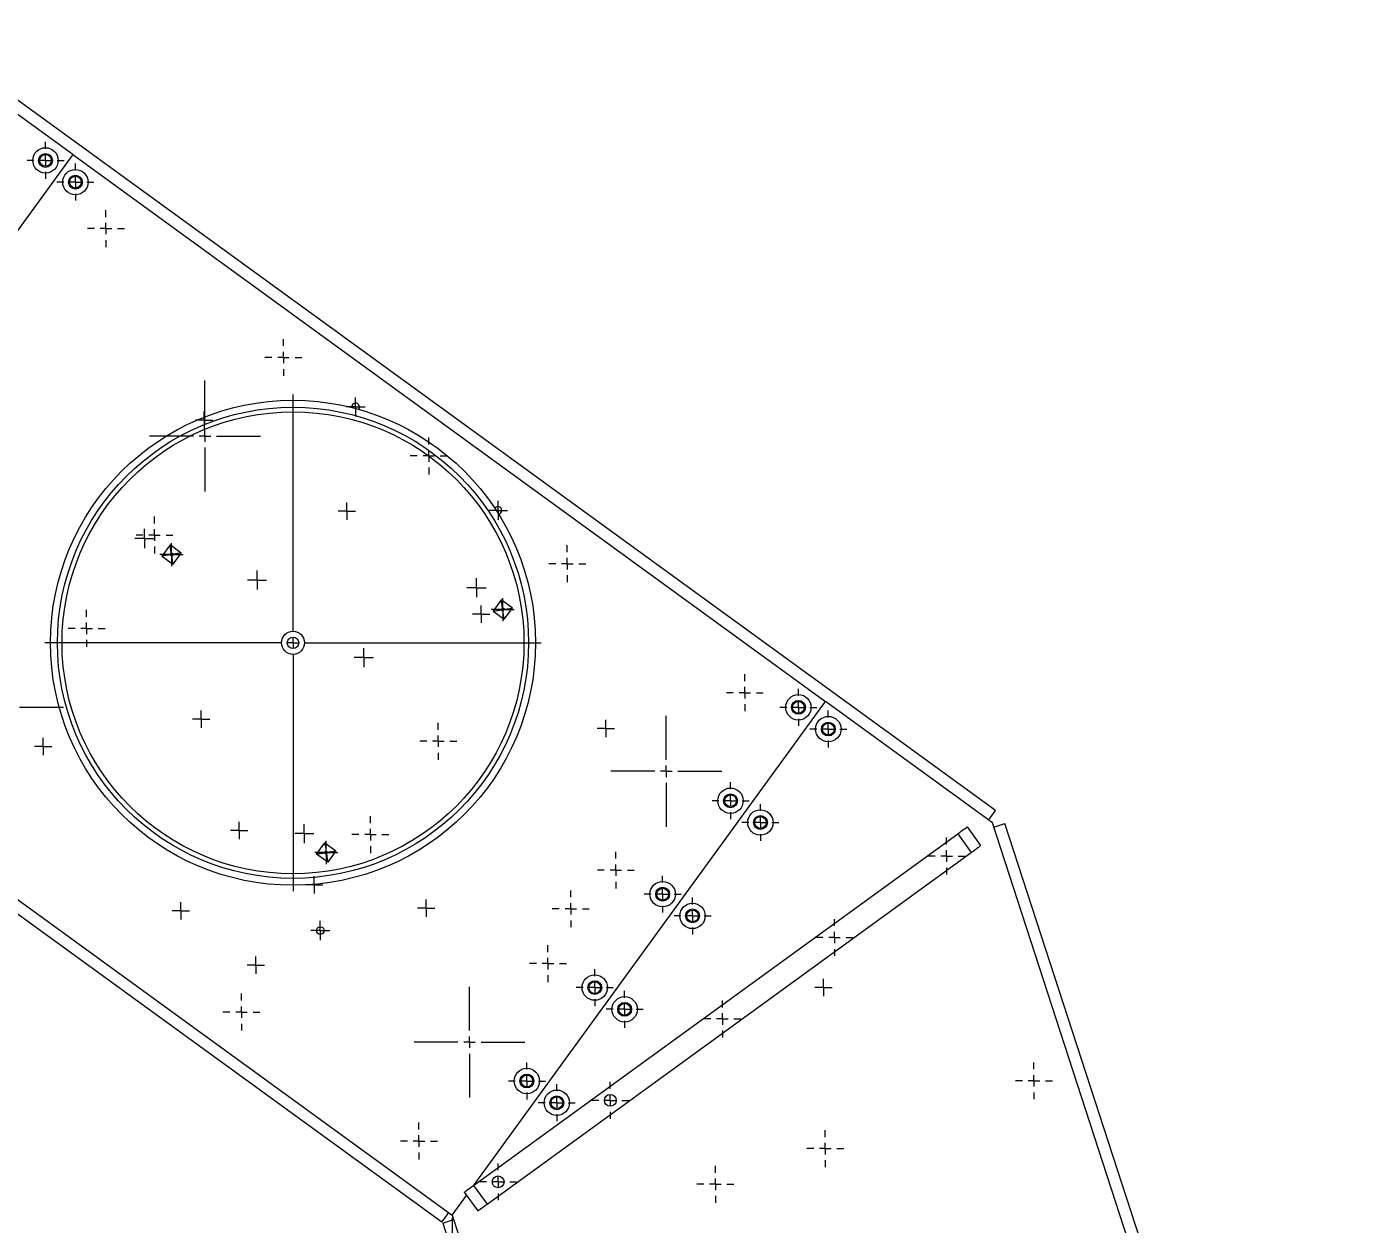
# Model space of a CAD drawing. Header units: millimetres. Extents: x 1529 to 6255, y 1713 to 5797.
# Drawn here: x 3121 to 3696, y 4880 to 5399 of the extents above; entities that cross this region are included whole.
import ezdxf

# ---------------------------------------------------------------- set-up
doc = ezdxf.new("R2010")
doc.units = ezdxf.units.MM
doc.styles.add('SLDTEXTSTYLE0', font='TXT', dxfattribs={"width": 0.75})
doc.dimstyles.new('SLDDIMSTYLE0', dxfattribs={"dimtxt": 50, "dimasz": 3.302, "dimexe": 0, "dimexo": 0.0625, "dimgap": 12.5, "dimtad": 1, "dimrnd": 1e-09, "dimzin": 12, "dimdsep": 46, "dimtxsty": 'SLDTEXTSTYLE0', "dimsah": 1, "dimcen": 0.09, "dimadec": 0, "dimazin": 3, "dimtfac": 1, "dimtofl": 0, "dimtmove": 0, "dimatfit": 3, "dimfxl": 0, "dimfrac": 2, "dimtolj": 1, "dimtzin": 12, "dimarcsym": 0})

# ---------------------------------------------------------------- blocks, each defined once
blk = doc.blocks.new('_D_7')
at = {"color": 7, "linetype": 'Continuous', "lineweight": 0}
for p, q in [((2250.7, 4883.06), (2250.7, 4449.88)), ((3305.51, 4883.06), (3305.51, 4449.88)), ((2250.7, 4450.88), (3305.51, 4450.88))]:
    blk.add_line(p, q, dxfattribs=at)
for points in [[(2250.7, 4450.88), (2254.01, 4450.38), (2254.01, 4451.39)], [(3305.51, 4450.88), (3302.21, 4451.39), (3302.21, 4450.38)]]:
    blk.add_solid(points, dxfattribs=at)
at = {"color": 7, "linetype": 'Continuous', "lineweight": 0, "insert": (2656.3, 4515.34), "char_height": 50, "attachment_point": 1, "style": 'SLDTEXTSTYLE0'}
blk.add_mtext('1054.81', dxfattribs=at)
blk = doc.blocks.new('SW_CENTERMARKSYMBOL_13')
at = {"color": 0, "linetype": 'Continuous', "lineweight": 0}
for p, q in [((0, 5), (0, 8)), ((-5, 0), (-8, 0)), ((0, 0), (-2.5, 0)), ((0, 0), (0, 2.5)), ((0, 0), (0, -2.5)), ((0, 0), (2.5, 0)), ((5, 0), (8, 0)), ((0, -5), (0, -8))]:
    blk.add_line(p, q, dxfattribs=at)
blk = doc.blocks.new('SW_CENTERMARKSYMBOL_14')
at = {"color": 0, "linetype": 'Continuous', "lineweight": 0}
for p, q in [((0, 5), (0, 8)), ((-5, 0), (-8, 0)), ((0, 0), (-2.5, 0)), ((0, 0), (0, 2.5)), ((0, 0), (0, -2.5)), ((0, 0), (2.5, 0)), ((5, 0), (8, 0)), ((0, -5), (0, -8))]:
    blk.add_line(p, q, dxfattribs=at)
blk = doc.blocks.new('SW_CENTERMARKSYMBOL_15')
at = {"color": 0, "linetype": 'Continuous', "lineweight": 0}
for p, q in [((0, 5), (0, 8)), ((-5, 0), (-8, 0)), ((0, 0), (-2.5, 0)), ((0, 0), (0, 2.5)), ((0, 0), (0, -2.5)), ((0, 0), (2.5, 0)), ((5, 0), (8, 0)), ((0, -5), (0, -8))]:
    blk.add_line(p, q, dxfattribs=at)
blk = doc.blocks.new('SW_CENTERMARKSYMBOL_16')
at = {"color": 0, "linetype": 'Continuous', "lineweight": 0}
for p, q in [((0, 5), (0, 8)), ((-5, 0), (-8, 0)), ((0, 0), (-2.5, 0)), ((0, 0), (0, 2.5)), ((0, 0), (0, -2.5)), ((0, 0), (2.5, 0)), ((5, 0), (8, 0)), ((0, -5), (0, -8))]:
    blk.add_line(p, q, dxfattribs=at)
blk = doc.blocks.new('SW_CENTERMARKSYMBOL_17')
at = {"color": 0, "linetype": 'Continuous', "lineweight": 0}
for p, q in [((0, 5), (0, 8)), ((-5, 0), (-8, 0)), ((0, 0), (-2.5, 0)), ((0, 0), (0, 2.5)), ((0, 0), (0, -2.5)), ((0, 0), (2.5, 0)), ((5, 0), (8, 0)), ((0, -5), (0, -8))]:
    blk.add_line(p, q, dxfattribs=at)
blk = doc.blocks.new('SW_CENTERMARKSYMBOL_18')
at = {"color": 0, "linetype": 'Continuous', "lineweight": 0}
for p, q in [((0, 5), (0, 8)), ((-5, 0), (-8, 0)), ((0, 0), (-2.5, 0)), ((0, 0), (0, 2.5)), ((0, 0), (0, -2.5)), ((0, 0), (2.5, 0)), ((5, 0), (8, 0)), ((0, -5), (0, -8))]:
    blk.add_line(p, q, dxfattribs=at)
blk = doc.blocks.new('SW_CENTERMARKSYMBOL_22')
at = {"color": 0, "linetype": 'Continuous', "lineweight": 0}
for p, q in [((-2.5, 0), (-4.15, 0)), ((0, 0), (-2.5, 0)), ((0, 2.5), (0, 4.15)), ((0, 0), (0, 2.5)), ((0, 0), (0, -2.5)), ((0, 0), (2.5, 0)), ((2.5, 0), (4.15, 0)), ((0, -2.5), (0, -4.15))]:
    blk.add_line(p, q, dxfattribs=at)
blk = doc.blocks.new('SW_CENTERMARKSYMBOL_23')
at = {"color": 0, "linetype": 'Continuous', "lineweight": 0}
for p, q in [((-2.5, 0), (-4.15, 0)), ((0, 0), (-2.5, 0)), ((0, 2.5), (0, 4.15)), ((0, 0), (0, 2.5)), ((0, 0), (0, -2.5)), ((0, 0), (2.5, 0)), ((2.5, 0), (4.15, 0)), ((0, -2.5), (0, -4.15))]:
    blk.add_line(p, q, dxfattribs=at)
blk = doc.blocks.new('SW_CENTERMARKSYMBOL_24')
at = {"color": 0, "linetype": 'Continuous', "lineweight": 0}
for p, q in [((-2.5, 0), (-4.15, 0)), ((0, 0), (-2.5, 0)), ((0, 2.5), (0, 4.15)), ((0, 0), (0, 2.5)), ((0, 0), (0, -2.5)), ((0, 0), (2.5, 0)), ((2.5, 0), (4.15, 0)), ((0, -2.5), (0, -4.15))]:
    blk.add_line(p, q, dxfattribs=at)
blk = doc.blocks.new('SW_CENTERMARKSYMBOL_25')
at = {"color": 0, "linetype": 'Continuous', "lineweight": 0}
for p, q in [((-2.5, 0), (-4.15, 0)), ((0, 0), (-2.5, 0)), ((0, 2.5), (0, 4.15)), ((0, 0), (0, 2.5)), ((0, 0), (0, -2.5)), ((0, 0), (2.5, 0)), ((2.5, 0), (4.15, 0)), ((0, -2.5), (0, -4.15))]:
    blk.add_line(p, q, dxfattribs=at)
blk = doc.blocks.new('SW_CENTERMARKSYMBOL_26')
at = {"color": 0, "linetype": 'Continuous', "lineweight": 0}
for p, q in [((-2.5, 0), (-4.15, 0)), ((0, 0), (-2.5, 0)), ((0, 2.5), (0, 4.15)), ((0, 0), (0, 2.5)), ((0, 0), (0, -2.5)), ((0, 0), (2.5, 0)), ((2.5, 0), (4.15, 0)), ((0, -2.5), (0, -4.15))]:
    blk.add_line(p, q, dxfattribs=at)
blk = doc.blocks.new('SW_CENTERMARKSYMBOL_27')
at = {"color": 0, "linetype": 'Continuous', "lineweight": 0}
for p, q in [((-2.5, 0), (-3.75, 0)), ((0, 0), (-2.5, 0)), ((0, 2.5), (0, 3.75)), ((0, 0), (0, 2.5)), ((0, 0), (0, -2.5)), ((0, 0), (2.5, 0)), ((2.5, 0), (3.75, 0)), ((0, -2.5), (0, -3.75))]:
    blk.add_line(p, q, dxfattribs=at)
blk = doc.blocks.new('SW_CENTERMARKSYMBOL_28')
at = {"color": 0, "linetype": 'Continuous', "lineweight": 0}
for p, q in [((-2.5, 0), (-3.75, 0)), ((0, 0), (-2.5, 0)), ((0, 2.5), (0, 3.75)), ((0, 0), (0, 2.5)), ((0, 0), (0, -2.5)), ((0, 0), (2.5, 0)), ((2.5, 0), (3.75, 0)), ((0, -2.5), (0, -3.75))]:
    blk.add_line(p, q, dxfattribs=at)
blk = doc.blocks.new('SW_CENTERMARKSYMBOL_29')
at = {"color": 0, "linetype": 'Continuous', "lineweight": 0}
for p, q in [((-2.5, 0), (-3.75, 0)), ((0, 0), (-2.5, 0)), ((0, 2.5), (0, 3.75)), ((0, 0), (0, 2.5)), ((0, 0), (0, -2.5)), ((0, 0), (2.5, 0)), ((2.5, 0), (3.75, 0)), ((0, -2.5), (0, -3.75))]:
    blk.add_line(p, q, dxfattribs=at)
blk = doc.blocks.new('SW_CENTERMARKSYMBOL_31')
at = {"color": 0, "linetype": 'Continuous', "lineweight": 0}
for p, q in [((-2.5, 0), (-3.75, 0)), ((0, 0), (-2.5, 0)), ((0, 2.5), (0, 3.75)), ((0, 0), (0, 2.5)), ((0, 0), (0, -2.5)), ((0, 0), (2.5, 0)), ((2.5, 0), (3.75, 0)), ((0, -2.5), (0, -3.75))]:
    blk.add_line(p, q, dxfattribs=at)
blk = doc.blocks.new('SW_CENTERMARKSYMBOL_32')
at = {"color": 0, "linetype": 'Continuous', "lineweight": 0}
for p, q in [((-2.5, 0), (-3.75, 0)), ((0, 0), (-2.5, 0)), ((0, 2.5), (0, 3.75)), ((0, 0), (0, 2.5)), ((0, 0), (0, -2.5)), ((0, 0), (2.5, 0)), ((2.5, 0), (3.75, 0)), ((0, -2.5), (0, -3.75))]:
    blk.add_line(p, q, dxfattribs=at)
blk = doc.blocks.new('SW_CENTERMARKSYMBOL_33')
at = {"color": 0, "linetype": 'Continuous', "lineweight": 0}
for p, q in [((-2.5, 0), (-3.75, 0)), ((0, 0), (-2.5, 0)), ((0, 2.5), (0, 3.75)), ((0, 0), (0, 2.5)), ((0, 0), (0, -2.5)), ((0, 0), (2.5, 0)), ((2.5, 0), (3.75, 0)), ((0, -2.5), (0, -3.75))]:
    blk.add_line(p, q, dxfattribs=at)
blk = doc.blocks.new('SW_CENTERMARKSYMBOL_42')
at = {"color": 0, "linetype": 'Continuous', "lineweight": 0}
for p, q in [((0, 5), (0, 8)), ((-5, 0), (-8, 0)), ((0, 0), (-2.5, 0)), ((0, 0), (0, 2.5)), ((0, 0), (0, -2.5)), ((0, 0), (2.5, 0)), ((5, 0), (8, 0)), ((0, -5), (0, -8))]:
    blk.add_line(p, q, dxfattribs=at)
blk = doc.blocks.new('SW_CENTERMARKSYMBOL_70')
at = {"color": 0, "linetype": 'Continuous', "lineweight": 0}
for p, q in [((0, 5), (0, 24)), ((-5, 0), (-24, 0)), ((0, 0), (-2.5, 0)), ((0, 0), (0, 2.5)), ((0, 0), (0, -2.5)), ((0, 0), (2.5, 0)), ((5, 0), (24, 0)), ((0, -5), (0, -24))]:
    blk.add_line(p, q, dxfattribs=at)
blk = doc.blocks.new('SW_CENTERMARKSYMBOL_71')
at = {"color": 0, "linetype": 'Continuous', "lineweight": 0}
for p, q in [((0, 5), (0, 8)), ((-5, 0), (-8, 0)), ((0, 0), (-2.5, 0)), ((0, 0), (0, 2.5)), ((0, 0), (0, -2.5)), ((0, 0), (2.5, 0)), ((5, 0), (8, 0)), ((0, -5), (0, -8))]:
    blk.add_line(p, q, dxfattribs=at)
blk = doc.blocks.new('SW_CENTERMARKSYMBOL_72')
at = {"color": 0, "linetype": 'Continuous', "lineweight": 0}
for p, q in [((0, 5), (0, 8)), ((-5, 0), (-8, 0)), ((0, 0), (-2.5, 0)), ((0, 0), (0, 2.5)), ((0, 0), (0, -2.5)), ((0, 0), (2.5, 0)), ((5, 0), (8, 0)), ((0, -5), (0, -8))]:
    blk.add_line(p, q, dxfattribs=at)
blk = doc.blocks.new('SW_CENTERMARKSYMBOL_73')
at = {"color": 0, "linetype": 'Continuous', "lineweight": 0}
for p, q in [((0, 5), (0, 8)), ((-5, 0), (-8, 0)), ((0, 0), (-2.5, 0)), ((0, 0), (0, 2.5)), ((0, 0), (0, -2.5)), ((0, 0), (2.5, 0)), ((5, 0), (8, 0)), ((0, -5), (0, -8))]:
    blk.add_line(p, q, dxfattribs=at)
blk = doc.blocks.new('SW_CENTERMARKSYMBOL_74')
at = {"color": 0, "linetype": 'Continuous', "lineweight": 0}
for p, q in [((0, 5), (0, 8)), ((-5, 0), (-8, 0)), ((0, 0), (-2.5, 0)), ((0, 0), (0, 2.5)), ((0, 0), (0, -2.5)), ((0, 0), (2.5, 0)), ((5, 0), (8, 0)), ((0, -5), (0, -8))]:
    blk.add_line(p, q, dxfattribs=at)
blk = doc.blocks.new('SW_CENTERMARKSYMBOL_75')
at = {"color": 0, "linetype": 'Continuous', "lineweight": 0}
for p, q in [((0, 5), (0, 24)), ((-5, 0), (-24, 0)), ((0, 0), (-2.5, 0)), ((0, 0), (0, 2.5)), ((0, 0), (0, -2.5)), ((0, 0), (2.5, 0)), ((5, 0), (24, 0)), ((0, -5), (0, -24))]:
    blk.add_line(p, q, dxfattribs=at)
blk = doc.blocks.new('SW_CENTERMARKSYMBOL_76')
at = {"color": 0, "linetype": 'Continuous', "lineweight": 0}
for p, q in [((0, 5), (0, 8)), ((-5, 0), (-8, 0)), ((0, 0), (-2.5, 0)), ((0, 0), (0, 2.5)), ((0, 0), (0, -2.5)), ((0, 0), (2.5, 0)), ((5, 0), (8, 0)), ((0, -5), (0, -8))]:
    blk.add_line(p, q, dxfattribs=at)
blk = doc.blocks.new('SW_CENTERMARKSYMBOL_77')
at = {"color": 0, "linetype": 'Continuous', "lineweight": 0}
for p, q in [((0, 5), (0, 8)), ((-5, 0), (-8, 0)), ((0, 0), (-2.5, 0)), ((0, 0), (0, 2.5)), ((0, 0), (0, -2.5)), ((0, 0), (2.5, 0)), ((5, 0), (8, 0)), ((0, -5), (0, -8))]:
    blk.add_line(p, q, dxfattribs=at)
blk = doc.blocks.new('SW_CENTERMARKSYMBOL_79')
at = {"color": 0, "linetype": 'Continuous', "lineweight": 0}
for p, q in [((0, 5), (0, 8)), ((-5, 0), (-8, 0)), ((0, 0), (-2.5, 0)), ((0, 0), (0, 2.5)), ((0, 0), (0, -2.5)), ((0, 0), (2.5, 0)), ((5, 0), (8, 0)), ((0, -5), (0, -8))]:
    blk.add_line(p, q, dxfattribs=at)
blk = doc.blocks.new('SW_CENTERMARKSYMBOL_111')
at = {"color": 0, "linetype": 'Continuous', "lineweight": 0}
for p, q in [((0, 5), (0, 24)), ((-5, 0), (-24, 0)), ((0, 0), (-2.5, 0)), ((0, 0), (0, 2.5)), ((0, 0), (0, -2.5)), ((0, 0), (2.5, 0)), ((5, 0), (24, 0)), ((0, -5), (0, -24))]:
    blk.add_line(p, q, dxfattribs=at)
blk = doc.blocks.new('SW_CENTERMARKSYMBOL_113')
at = {"color": 0, "linetype": 'Continuous', "lineweight": 0}
for p, q in [((0, 5), (0, 8)), ((-5, 0), (-8, 0)), ((0, 0), (-2.5, 0)), ((0, 0), (0, 2.5)), ((0, 0), (0, -2.5)), ((0, 0), (2.5, 0)), ((5, 0), (8, 0)), ((0, -5), (0, -8))]:
    blk.add_line(p, q, dxfattribs=at)
blk = doc.blocks.new('SW_CENTERMARKSYMBOL_123')
at = {"color": 0, "linetype": 'Continuous', "lineweight": 0}
for p, q in [((0, 5), (0, 8)), ((-5, 0), (-8, 0)), ((0, 0), (-2.5, 0)), ((0, 0), (0, 2.5)), ((0, 0), (0, -2.5)), ((0, 0), (2.5, 0)), ((5, 0), (8, 0)), ((0, -5), (0, -8))]:
    blk.add_line(p, q, dxfattribs=at)
blk = doc.blocks.new('SW_CENTERMARKSYMBOL_124')
at = {"color": 0, "linetype": 'Continuous', "lineweight": 0}
for p, q in [((0, 5), (0, 8)), ((-5, 0), (-8, 0)), ((0, 0), (-2.5, 0)), ((0, 0), (0, 2.5)), ((0, 0), (0, -2.5)), ((0, 0), (2.5, 0)), ((5, 0), (8, 0)), ((0, -5), (0, -8))]:
    blk.add_line(p, q, dxfattribs=at)
blk = doc.blocks.new('SW_CENTERMARKSYMBOL_125')
at = {"color": 0, "linetype": 'Continuous', "lineweight": 0}
for p, q in [((0, 5), (0, 8)), ((-5, 0), (-8, 0)), ((0, 0), (-2.5, 0)), ((0, 0), (0, 2.5)), ((0, 0), (0, -2.5)), ((0, 0), (2.5, 0)), ((5, 0), (8, 0)), ((0, -5), (0, -8))]:
    blk.add_line(p, q, dxfattribs=at)
blk = doc.blocks.new('SW_CENTERMARKSYMBOL_126')
at = {"color": 0, "linetype": 'Continuous', "lineweight": 0}
for p, q in [((0, 5), (0, 8)), ((-5, 0), (-8, 0)), ((0, 0), (-2.5, 0)), ((0, 0), (0, 2.5)), ((0, 0), (0, -2.5)), ((0, 0), (2.5, 0)), ((5, 0), (8, 0)), ((0, -5), (0, -8))]:
    blk.add_line(p, q, dxfattribs=at)
blk = doc.blocks.new('SW_CENTERMARKSYMBOL_127')
at = {"color": 0, "linetype": 'Continuous', "lineweight": 0}
for p, q in [((0, 5), (0, 8)), ((-5, 0), (-8, 0)), ((0, 0), (-2.5, 0)), ((0, 0), (0, 2.5)), ((0, 0), (0, -2.5)), ((0, 0), (2.5, 0)), ((5, 0), (8, 0)), ((0, -5), (0, -8))]:
    blk.add_line(p, q, dxfattribs=at)
blk = doc.blocks.new('SW_CENTERMARKSYMBOL_133')
at = {"color": 0, "linetype": 'Continuous', "lineweight": 0}
for p, q in [((-2.5, 0), (-5, 0)), ((0, 0), (-2.5, 0)), ((0, 2.5), (0, 5)), ((0, 0), (0, 2.5)), ((0, 0), (0, -2.5)), ((0, 0), (2.5, 0)), ((2.5, 0), (5, 0)), ((0, -2.5), (0, -5))]:
    blk.add_line(p, q, dxfattribs=at)
blk = doc.blocks.new('SW_CENTERMARKSYMBOL_157')
at = {"color": 0, "linetype": 'Continuous', "lineweight": 0}
for p, q in [((0, 5), (0, 8)), ((-5, 0), (-8, 0)), ((0, 0), (-2.5, 0)), ((0, 0), (0, 2.5)), ((0, 0), (0, -2.5)), ((0, 0), (2.5, 0)), ((5, 0), (8, 0)), ((0, -5), (0, -8))]:
    blk.add_line(p, q, dxfattribs=at)
blk = doc.blocks.new('SW_CENTERMARKSYMBOL_158')
at = {"color": 0, "linetype": 'Continuous', "lineweight": 0}
for p, q in [((0, 5), (0, 8)), ((-5, 0), (-8, 0)), ((0, 0), (-2.5, 0)), ((0, 0), (0, 2.5)), ((0, 0), (0, -2.5)), ((0, 0), (2.5, 0)), ((5, 0), (8, 0)), ((0, -5), (0, -8))]:
    blk.add_line(p, q, dxfattribs=at)
blk = doc.blocks.new('SW_CENTERMARKSYMBOL_159')
at = {"color": 0, "linetype": 'Continuous', "lineweight": 0}
for p, q in [((0, 5), (0, 8)), ((-5, 0), (-8, 0)), ((0, 0), (-2.5, 0)), ((0, 0), (0, 2.5)), ((0, 0), (0, -2.5)), ((0, 0), (2.5, 0)), ((5, 0), (8, 0)), ((0, -5), (0, -8))]:
    blk.add_line(p, q, dxfattribs=at)
blk = doc.blocks.new('SW_CENTERMARKSYMBOL_160')
at = {"color": 0, "linetype": 'Continuous', "lineweight": 0}
for p, q in [((0, 5), (0, 8)), ((-5, 0), (-8, 0)), ((0, 0), (-2.5, 0)), ((0, 0), (0, 2.5)), ((0, 0), (0, -2.5)), ((0, 0), (2.5, 0)), ((5, 0), (8, 0)), ((0, -5), (0, -8))]:
    blk.add_line(p, q, dxfattribs=at)
blk = doc.blocks.new('SW_CENTERMARKSYMBOL_161')
at = {"color": 0, "linetype": 'Continuous', "lineweight": 0}
for p, q in [((0, 5), (0, 8)), ((-5, 0), (-8, 0)), ((0, 0), (-2.5, 0)), ((0, 0), (0, 2.5)), ((0, 0), (0, -2.5)), ((0, 0), (2.5, 0)), ((5, 0), (8, 0)), ((0, -5), (0, -8))]:
    blk.add_line(p, q, dxfattribs=at)
blk = doc.blocks.new('SW_CENTERMARKSYMBOL_165')
at = {"color": 0, "linetype": 'Continuous', "lineweight": 0}
for p, q in [((0, 5), (0, 8)), ((-5, 0), (-8, 0)), ((0, 0), (-2.5, 0)), ((0, 0), (0, 2.5)), ((0, 0), (0, -2.5)), ((0, 0), (2.5, 0)), ((5, 0), (8, 0)), ((0, -5), (0, -8))]:
    blk.add_line(p, q, dxfattribs=at)
blk = doc.blocks.new('SW_CENTERMARKSYMBOL_167')
at = {"color": 0, "linetype": 'Continuous', "lineweight": 0}
for p, q in [((0, 5), (0, 8)), ((-5, 0), (-8, 0)), ((0, 0), (-2.5, 0)), ((0, 0), (0, 2.5)), ((0, 0), (0, -2.5)), ((0, 0), (2.5, 0)), ((5, 0), (8, 0)), ((0, -5), (0, -8))]:
    blk.add_line(p, q, dxfattribs=at)
blk = doc.blocks.new('SW_CENTERMARKSYMBOL_173')
at = {"color": 0, "linetype": 'Continuous', "lineweight": 0}
for p, q in [((0, 5), (0, 8)), ((-5, 0), (-8, 0)), ((0, 0), (-2.5, 0)), ((0, 0), (0, 2.5)), ((0, 0), (0, -2.5)), ((0, 0), (2.5, 0)), ((5, 0), (8, 0)), ((0, -5), (0, -8))]:
    blk.add_line(p, q, dxfattribs=at)
blk = doc.blocks.new('SW_CENTERMARKSYMBOL_208')
at = {"color": 0, "linetype": 'Continuous', "lineweight": 0}
for p, q in [((-2.5, 0), (-3.75, 0)), ((0, 0), (-2.5, 0)), ((0, 2.5), (0, 3.75)), ((0, 0), (0, 2.5)), ((0, 0), (0, -2.5)), ((0, 0), (2.5, 0)), ((2.5, 0), (3.75, 0)), ((0, -2.5), (0, -3.75))]:
    blk.add_line(p, q, dxfattribs=at)
blk = doc.blocks.new('SW_CENTERMARKSYMBOL_247')
at = {"color": 0, "linetype": 'Continuous', "lineweight": 0}
for p, q in [((-2.5, 0), (-5, 0)), ((0, 0), (-2.5, 0)), ((0, 2.5), (0, 5)), ((0, 0), (0, 2.5)), ((0, 0), (0, -2.5)), ((0, 0), (2.5, 0)), ((2.5, 0), (5, 0)), ((0, -2.5), (0, -5))]:
    blk.add_line(p, q, dxfattribs=at)
blk = doc.blocks.new('SW_CENTERMARKSYMBOL_250')
at = {"color": 0, "linetype": 'Continuous', "lineweight": 0}
for p, q in [((0, 5), (0, 107.5)), ((-5, 0), (-107.5, 0)), ((0, 0), (-2.5, 0)), ((0, 0), (0, 2.5)), ((0, 0), (0, -2.5)), ((0, 0), (2.5, 0)), ((5, 0), (107.5, 0)), ((0, -5), (0, -107.5))]:
    blk.add_line(p, q, dxfattribs=at)
blk = doc.blocks.new('SW_CENTERMARKSYMBOL_263')
at = {"color": 0, "linetype": 'Continuous', "lineweight": 0}
for p, q in [((0, 5), (0, 8)), ((-5, 0), (-8, 0)), ((0, 0), (-2.5, 0)), ((0, 0), (0, 2.5)), ((0, 0), (0, -2.5)), ((0, 0), (2.5, 0)), ((5, 0), (8, 0)), ((0, -5), (0, -8))]:
    blk.add_line(p, q, dxfattribs=at)
blk = doc.blocks.new('SW_CENTERMARKSYMBOL_264')
at = {"color": 0, "linetype": 'Continuous', "lineweight": 0}
for p, q in [((0, 5), (0, 8)), ((-5, 0), (-8, 0)), ((0, 0), (-2.5, 0)), ((0, 0), (0, 2.5)), ((0, 0), (0, -2.5)), ((0, 0), (2.5, 0)), ((5, 0), (8, 0)), ((0, -5), (0, -8))]:
    blk.add_line(p, q, dxfattribs=at)
blk = doc.blocks.new('SW_CENTERMARKSYMBOL_266')
at = {"color": 0, "linetype": 'Continuous', "lineweight": 0}
for p, q in [((0, 5), (0, 8)), ((-5, 0), (-8, 0)), ((0, 0), (-2.5, 0)), ((0, 0), (0, 2.5)), ((0, 0), (0, -2.5)), ((0, 0), (2.5, 0)), ((5, 0), (8, 0)), ((0, -5), (0, -8))]:
    blk.add_line(p, q, dxfattribs=at)
blk = doc.blocks.new('SW_CENTERMARKSYMBOL_267')
at = {"color": 0, "linetype": 'Continuous', "lineweight": 0}
for p, q in [((0, 5), (0, 8)), ((-5, 0), (-8, 0)), ((0, 0), (-2.5, 0)), ((0, 0), (0, 2.5)), ((0, 0), (0, -2.5)), ((0, 0), (2.5, 0)), ((5, 0), (8, 0)), ((0, -5), (0, -8))]:
    blk.add_line(p, q, dxfattribs=at)
blk = doc.blocks.new('SW_CENTERMARKSYMBOL_268')
at = {"color": 0, "linetype": 'Continuous', "lineweight": 0}
for p, q in [((0, 5), (0, 8)), ((-5, 0), (-8, 0)), ((0, 0), (-2.5, 0)), ((0, 0), (0, 2.5)), ((0, 0), (0, -2.5)), ((0, 0), (2.5, 0)), ((5, 0), (8, 0)), ((0, -5), (0, -8))]:
    blk.add_line(p, q, dxfattribs=at)
blk = doc.blocks.new('SW_CENTERMARKSYMBOL_269')
at = {"color": 0, "linetype": 'Continuous', "lineweight": 0}
for p, q in [((0, 5), (0, 8)), ((-5, 0), (-8, 0)), ((0, 0), (-2.5, 0)), ((0, 0), (0, 2.5)), ((0, 0), (0, -2.5)), ((0, 0), (2.5, 0)), ((5, 0), (8, 0)), ((0, -5), (0, -8))]:
    blk.add_line(p, q, dxfattribs=at)
blk = doc.blocks.new('SW_CENTERMARKSYMBOL_270')
at = {"color": 0, "linetype": 'Continuous', "lineweight": 0}
for p, q in [((-2.5, 0), (-5, 0)), ((0, 0), (-2.5, 0)), ((0, 2.5), (0, 5)), ((0, 0), (0, 2.5)), ((0, 0), (0, -2.5)), ((0, 0), (2.5, 0)), ((2.5, 0), (5, 0)), ((0, -2.5), (0, -5))]:
    blk.add_line(p, q, dxfattribs=at)
blk = doc.blocks.new('SW_CENTERMARKSYMBOL_280')
at = {"color": 0, "linetype": 'Continuous', "lineweight": 0}
for p, q in [((-2.5, 0), (-4.15, 0)), ((0, 0), (-2.5, 0)), ((0, 2.5), (0, 4.15)), ((0, 0), (0, 2.5)), ((0, 0), (0, -2.5)), ((0, 0), (2.5, 0)), ((2.5, 0), (4.15, 0)), ((0, -2.5), (0, -4.15))]:
    blk.add_line(p, q, dxfattribs=at)
blk = doc.blocks.new('SW_CENTERMARKSYMBOL_281')
at = {"color": 0, "linetype": 'Continuous', "lineweight": 0}
for p, q in [((-2.5, 0), (-4.15, 0)), ((0, 0), (-2.5, 0)), ((0, 2.5), (0, 4.15)), ((0, 0), (0, 2.5)), ((0, 0), (0, -2.5)), ((0, 0), (2.5, 0)), ((2.5, 0), (4.15, 0)), ((0, -2.5), (0, -4.15))]:
    blk.add_line(p, q, dxfattribs=at)
blk = doc.blocks.new('SW_CENTERMARKSYMBOL_302')
at = {"color": 0, "linetype": 'Continuous', "lineweight": 0}
for p, q in [((-2.5, 0), (-4.15, 0)), ((0, 0), (-2.5, 0)), ((0, 2.5), (0, 4.15)), ((0, 0), (0, 2.5)), ((0, 0), (0, -2.5)), ((0, 0), (2.5, 0)), ((2.5, 0), (4.15, 0)), ((0, -2.5), (0, -4.15))]:
    blk.add_line(p, q, dxfattribs=at)
blk = doc.blocks.new('SW_CENTERMARKSYMBOL_310')
at = {"color": 0, "linetype": 'Continuous', "lineweight": 0}
for p, q in [((0, 5), (0, 24)), ((-5, 0), (-24, 0)), ((0, 0), (-2.5, 0)), ((0, 0), (0, 2.5)), ((0, 0), (0, -2.5)), ((0, 0), (2.5, 0)), ((5, 0), (24, 0)), ((0, -5), (0, -24))]:
    blk.add_line(p, q, dxfattribs=at)
blk = doc.blocks.new('SW_CENTERMARKSYMBOL_313')
at = {"color": 0, "linetype": 'Continuous', "lineweight": 0}
for p, q in [((-2.5, 0), (-3.75, 0)), ((0, 0), (-2.5, 0)), ((0, 2.5), (0, 3.75)), ((0, 0), (0, 2.5)), ((0, 0), (0, -2.5)), ((0, 0), (2.5, 0)), ((2.5, 0), (3.75, 0)), ((0, -2.5), (0, -3.75))]:
    blk.add_line(p, q, dxfattribs=at)
blk = doc.blocks.new('SW_CENTERMARKSYMBOL_314')
at = {"color": 0, "linetype": 'Continuous', "lineweight": 0}
for p, q in [((-2.5, 0), (-3.75, 0)), ((0, 0), (-2.5, 0)), ((0, 2.5), (0, 3.75)), ((0, 0), (0, 2.5)), ((0, 0), (0, -2.5)), ((0, 0), (2.5, 0)), ((2.5, 0), (3.75, 0)), ((0, -2.5), (0, -3.75))]:
    blk.add_line(p, q, dxfattribs=at)
blk = doc.blocks.new('SW_CENTERMARKSYMBOL_315')
at = {"color": 0, "linetype": 'Continuous', "lineweight": 0}
for p, q in [((-2.5, 0), (-3.75, 0)), ((0, 0), (-2.5, 0)), ((0, 2.5), (0, 3.75)), ((0, 0), (0, 2.5)), ((0, 0), (0, -2.5)), ((0, 0), (2.5, 0)), ((2.5, 0), (3.75, 0)), ((0, -2.5), (0, -3.75))]:
    blk.add_line(p, q, dxfattribs=at)
blk = doc.blocks.new('SW_CENTERMARKSYMBOL_316')
at = {"color": 0, "linetype": 'Continuous', "lineweight": 0}
for p, q in [((-2.5, 0), (-3.75, 0)), ((0, 0), (-2.5, 0)), ((0, 2.5), (0, 3.75)), ((0, 0), (0, 2.5)), ((0, 0), (0, -2.5)), ((0, 0), (2.5, 0)), ((2.5, 0), (3.75, 0)), ((0, -2.5), (0, -3.75))]:
    blk.add_line(p, q, dxfattribs=at)
blk = doc.blocks.new('SW_CENTERMARKSYMBOL_317')
at = {"color": 0, "linetype": 'Continuous', "lineweight": 0}
for p, q in [((-2.5, 0), (-3.75, 0)), ((0, 0), (-2.5, 0)), ((0, 2.5), (0, 3.75)), ((0, 0), (0, 2.5)), ((0, 0), (0, -2.5)), ((0, 0), (2.5, 0)), ((2.5, 0), (3.75, 0)), ((0, -2.5), (0, -3.75))]:
    blk.add_line(p, q, dxfattribs=at)

msp = doc.modelspace()

# ---------------------------------------------------------------- linework, layer by layer
at = {"color": 7, "linetype": 'Continuous', "lineweight": 15}
for p, q in [((3141.198, 5343.363), (3068.91, 5395.883)), ((3540.76, 5059.244), (3073.467, 5398.753)), ((3141.198, 5343.363), (2989.068, 5133.973)), ((3141.198, 5343.363), (3467.151, 5106.544)), ((3183.33, 5174.313), (3179.803, 5169.459)), ((3183.883, 5170.821), (3183.295, 5170.012)), ((3188.184, 5170.786), (3183.33, 5174.313)), ((3184.692, 5170.233), (3183.883, 5170.821)), ((3184.657, 5165.932), (3188.184, 5170.786)), ((3179.803, 5169.459), (3184.657, 5165.932)), ((3184.104, 5169.424), (3183.295, 5170.012)), ((3184.692, 5170.233), (3184.104, 5169.424)), ((3326.708, 5150.487), (3323.181, 5145.633)), ((3331.562, 5146.96), (3326.708, 5150.487)), ((3323.181, 5145.633), (3328.035, 5142.106)), ((3327.261, 5146.995), (3326.673, 5146.186)), ((3326.673, 5146.186), (3327.482, 5145.598)), ((3328.07, 5146.407), (3327.261, 5146.995)), ((3327.482, 5145.598), (3328.07, 5146.407)), ((3328.035, 5142.106), (3331.562, 5146.96)), ((2979.557, 5120.883), (3305.51, 4884.064)), ((2978.236, 5115.662), (3300.953, 4881.195)), ((3315.021, 4897.154), (3467.151, 5106.544)), ((3539.439, 5054.023), (3467.151, 5106.544)), ((3537.821, 5055.199), (3540.76, 5059.244)), ((3528.41, 5052.191), (3534.288, 5044.101)), ((3610.761, 4834.517), (3539.439, 5054.023)), ((3540.057, 5052.121), (3544.813, 5053.666)), ((3695.691, 4589.31), (3544.813, 5053.666)), ((3246.769, 5040.46), (3250.296, 5045.315)), ((3250.296, 5045.315), (3255.15, 5041.788)), ((3314.707, 4896.926), (3524.365, 5049.252)), ((3524.365, 5049.252), (3530.243, 5041.162)), ((3251.623, 5036.934), (3246.769, 5040.46)), ((3250.849, 5041.823), (3250.261, 5041.014)), ((3250.261, 5041.014), (3251.07, 5040.426)), ((3250.849, 5041.823), (3251.658, 5041.235)), ((3251.07, 5040.426), (3251.658, 5041.235)), ((3255.15, 5041.788), (3251.623, 5036.934)), ((3320.585, 4888.836), (3530.243, 5041.162)), ((3314.707, 4896.926), (3320.585, 4888.836)), ((3305.51, 4884.064), (3311.691, 4892.571)), ((3310.662, 4893.987), (3316.54, 4885.897)), ((3303.892, 4885.24), (3300.953, 4881.195)), ((3305.51, 4884.064), (3430.014, 4500.883)), ((3301.373, 4880.617), (3306.128, 4882.162)), ((3301.373, 4880.617), (3424.64, 4501.24))]:
    msp.add_line(p, q, dxfattribs=at)
at = {"color": 7, "linetype": 'Continuous', "lineweight": 15, "flags": 128}
for points in [[(3265.333, 5234.041), (3265.208, 5233.41), (3264.968, 5233.006)], [(3524.365, 5049.252), (3525.154, 5049.825), (3525.913, 5050.376), (3526.613, 5050.885), (3527.226, 5051.33), (3527.729, 5051.695), (3528.102, 5051.967), (3528.333, 5052.134), (3528.41, 5052.191)], [(3530.243, 5041.162), (3531.032, 5041.735), (3531.791, 5042.286), (3532.49, 5042.794), (3533.103, 5043.24), (3533.606, 5043.605), (3533.98, 5043.877), (3534.21, 5044.044), (3534.288, 5044.101)], [(3310.662, 4893.987), (3310.739, 4894.044), (3310.97, 4894.211), (3311.343, 4894.482), (3311.846, 4894.848), (3312.459, 4895.293), (3313.159, 4895.801), (3313.918, 4896.353), (3314.707, 4896.926)], [(3316.54, 4885.897), (3316.617, 4885.953), (3316.847, 4886.121), (3317.221, 4886.392), (3317.724, 4886.758), (3318.337, 4887.203), (3319.037, 4887.711), (3319.795, 4888.262), (3320.585, 4888.836)]]:
    msp.add_lwpolyline(points, dxfattribs=at)
at = {"color": 7, "linetype": 'Continuous', "lineweight": 15}
for centre, radius in [((3129.436, 5340.784), 5.5), ((3129.436, 5340.784), 3), ((3129.436, 5340.784), 2.55), ((3142.38, 5331.379), 5.5), ((3142.38, 5331.379), 3), ((3142.38, 5331.379), 2.55), ((3236.579, 5131.916), 105), ((3236.579, 5131.916), 102), ((3236.579, 5131.916), 100), ((3236.579, 5131.916), 5), ((3236.579, 5131.916), 2.5), ((3455.389, 5103.965), 5.5), ((3455.389, 5103.965), 3), ((3455.389, 5103.965), 2.55), ((3468.333, 5094.56), 5.5), ((3468.333, 5094.56), 3), ((3468.333, 5094.56), 2.55), ((3426, 5063.514), 5.5), ((3426, 5063.514), 3), ((3426, 5063.514), 2.55), ((3438.944, 5054.11), 5.5), ((3438.944, 5054.11), 3), ((3438.944, 5054.11), 2.55), ((3396.611, 5023.063), 5.5), ((3396.611, 5023.063), 3), ((3396.611, 5023.063), 2.55), ((3409.555, 5013.659), 5.5), ((3409.555, 5013.659), 3), ((3409.555, 5013.659), 2.55), ((3248.404, 5007.317), 1.65), ((3367.221, 4982.612), 5.5), ((3367.221, 4982.612), 3), ((3367.221, 4982.612), 2.55), ((3380.166, 4973.208), 5.5), ((3380.166, 4973.208), 3), ((3380.166, 4973.208), 2.55), ((3337.832, 4942.162), 5.5), ((3337.832, 4942.162), 3), ((3337.832, 4942.162), 2.55), ((3350.776, 4932.757), 5.5), ((3350.776, 4932.757), 3), ((3350.776, 4932.757), 2.55), ((3373.934, 4933.777), 2.55), ((3325.393, 4898.51), 2.55)]:
    msp.add_circle(centre, radius, dxfattribs=at)
for centre, start, end in [((3263.683, 5234.041), 0, 189.137952), ((3325.33, 5189.252), 0, 146.865154), ((3325.33, 5189.252), 278.862048, 0)]:
    msp.add_arc(centre, 1.65, start, end, dxfattribs=at)
for points, knots in [([(3183.883, 5170.821), (3183.818, 5171.232), (3183.692, 5172.025), (3183.523, 5173.09), (3183.402, 5173.856), (3183.354, 5174.157), (3183.33, 5174.313)], [0, 0, 0, 0, 0.2962523, 0.5717947, 0.7797049, 1, 1, 1, 1]), ([(3188.184, 5170.786), (3187.986, 5170.755), (3187.6, 5170.694), (3186.343, 5170.494), (3185.331, 5170.334), (3184.692, 5170.233)], [0, 0, 0, 0, 0.277927, 0.5432204, 1, 1, 1, 1]), ([(3183.295, 5170.012), (3182.884, 5169.947), (3182.091, 5169.821), (3181.026, 5169.652), (3180.26, 5169.531), (3179.958, 5169.483), (3179.803, 5169.459)], [0, 0, 0, 0, 0.2962547, 0.5717993, 0.7797024, 1, 1, 1, 1]), ([(3184.657, 5165.932), (3184.624, 5166.143), (3184.508, 5166.873), (3184.272, 5168.365), (3184.104, 5169.424)], [0.00000419, 0.00000419, 0.00000419, 0.00000419, 0.28989795, 1, 1, 1, 1]), ([(3327.261, 5146.995), (3327.196, 5147.406), (3327.07, 5148.199), (3326.902, 5149.264), (3326.78, 5150.03), (3326.733, 5150.331), (3326.708, 5150.487)], [0, 0, 0, 0, 0.2962566, 0.5718009, 0.7797038, 1, 1, 1, 1]), ([(3323.181, 5145.633), (3323.379, 5145.664), (3323.765, 5145.725), (3325.022, 5145.924), (3326.033, 5146.084), (3326.673, 5146.186)], [0, 0, 0, 0, 0.2779317, 0.5432259, 1, 1, 1, 1]), ([(3328.035, 5142.106), (3328.004, 5142.304), (3327.943, 5142.69), (3327.744, 5143.947), (3327.584, 5144.958), (3327.482, 5145.598)], [0, 0, 0, 0, 0.2779317, 0.5432259, 1, 1, 1, 1]), ([(3328.07, 5146.407), (3328.481, 5146.472), (3329.274, 5146.598), (3330.339, 5146.766), (3331.105, 5146.888), (3331.407, 5146.935), (3331.562, 5146.96)], [0, 0, 0, 0, 0.2962563, 0.5718002, 0.7797028, 1, 1, 1, 1]), ([(3250.296, 5045.315), (3250.329, 5045.103), (3250.445, 5044.374), (3250.681, 5042.882), (3250.849, 5041.823)], [0.00000375, 0.00000375, 0.00000375, 0.00000375, 0.28989795, 1, 1, 1, 1]), ([(3246.769, 5040.46), (3246.967, 5040.492), (3247.353, 5040.553), (3248.61, 5040.752), (3249.621, 5040.912), (3250.261, 5041.014)], [0, 0, 0, 0, 0.2779251, 0.5432167, 1, 1, 1, 1]), ([(3251.07, 5040.426), (3251.135, 5040.015), (3251.261, 5039.222), (3251.429, 5038.157), (3251.551, 5037.391), (3251.599, 5037.089), (3251.623, 5036.934)], [0, 0, 0, 0, 0.296242, 0.5717883, 0.7797024, 1, 1, 1, 1]), ([(3251.658, 5041.235), (3252.069, 5041.3), (3252.862, 5041.426), (3253.927, 5041.594), (3254.693, 5041.715), (3254.995, 5041.763), (3255.15, 5041.788)], [0, 0, 0, 0, 0.2962532, 0.5717963, 0.7797035, 1, 1, 1, 1])]:
    msp.add_open_spline(points, degree=3, knots=knots, dxfattribs=at)

# ---------------------------------------------------------------- block references
at = {"color": 7, "linetype": 'Continuous', "lineweight": 0}
for name, p in [('SW_CENTERMARKSYMBOL_42', (3129.436, 5340.784)), ('SW_CENTERMARKSYMBOL_18', (3142.38, 5331.379)), ('SW_CENTERMARKSYMBOL_79', (3155.587, 5311.277)), ('SW_CENTERMARKSYMBOL_77', (3232.444, 5255.438)), ('SW_CENTERMARKSYMBOL_75', (3198.456, 5221.418)), ('SW_CENTERMARKSYMBOL_250', (3236.579, 5131.916)), ('SW_CENTERMARKSYMBOL_23', (3263.683, 5234.041)), ('SW_CENTERMARKSYMBOL_27', (3198.107, 5228.344)), ('SW_CENTERMARKSYMBOL_263', (3295.358, 5212.818)), ('SW_CENTERMARKSYMBOL_24', (3325.33, 5189.252)), ('SW_CENTERMARKSYMBOL_33', (3259.911, 5188.971)), ('SW_CENTERMARKSYMBOL_76', (3176.604, 5178.581)), ('SW_CENTERMARKSYMBOL_280', (3172.252, 5177.104)), ('SW_CENTERMARKSYMBOL_270', (3183.993, 5170.122)), ('SW_CENTERMARKSYMBOL_74', (3355.333, 5166.153)), ('SW_CENTERMARKSYMBOL_22', (3221.001, 5159.09)), ('SW_CENTERMARKSYMBOL_281', (3316.024, 5155.784)), ('SW_CENTERMARKSYMBOL_28', (3318.049, 5144.36)), ('SW_CENTERMARKSYMBOL_133', (3327.372, 5146.296)), ('SW_CENTERMARKSYMBOL_113', (3147.215, 5138.13)), ('SW_CENTERMARKSYMBOL_111', (3113.227, 5104.11)), ('SW_CENTERMARKSYMBOL_25', (3267.237, 5125.498)), ('SW_CENTERMARKSYMBOL_72', (3432.19, 5110.314)), ('SW_CENTERMARKSYMBOL_13', (3455.389, 5103.965)), ('SW_CENTERMARKSYMBOL_31', (3196.818, 5098.864)), ('SW_CENTERMARKSYMBOL_158', (3468.333, 5094.56)), ('SW_CENTERMARKSYMBOL_73', (3299.494, 5089.297)), ('SW_CENTERMARKSYMBOL_32', (3372.077, 5094.853)), ('SW_CENTERMARKSYMBOL_70', (3398.202, 5076.294)), ('SW_CENTERMARKSYMBOL_317', (3128.469, 5086.98)), ('SW_CENTERMARKSYMBOL_17', (3426, 5063.514)), ('SW_CENTERMARKSYMBOL_159', (3438.944, 5054.11)), ('SW_CENTERMARKSYMBOL_269', (3270.104, 5048.846)), ('SW_CENTERMARKSYMBOL_316', (3213.33, 5050.664)), ('SW_CENTERMARKSYMBOL_302', (3241.459, 5049.294)), ('SW_CENTERMARKSYMBOL_247', (3250.96, 5041.124)), ('SW_CENTERMARKSYMBOL_124', (3519.557, 5039.578)), ('SW_CENTERMARKSYMBOL_71', (3376.35, 5033.457)), ('SW_CENTERMARKSYMBOL_314', (3245.691, 5027.153)), ('SW_CENTERMARKSYMBOL_14', (3396.611, 5023.063)), ('SW_CENTERMARKSYMBOL_264', (3356.842, 5016.729)), ('SW_CENTERMARKSYMBOL_160', (3409.555, 5013.659)), ('SW_CENTERMARKSYMBOL_313', (3188.056, 5015.876)), ('SW_CENTERMARKSYMBOL_29', (3294.295, 5017.071)), ('SW_CENTERMARKSYMBOL_26', (3248.404, 5007.317)), ('SW_CENTERMARKSYMBOL_125', (3471.016, 5004.311)), ('SW_CENTERMARKSYMBOL_267', (3346.961, 4993.006)), ('SW_CENTERMARKSYMBOL_315', (3220.416, 4992.365)), ('SW_CENTERMARKSYMBOL_16', (3367.221, 4982.612)), ('SW_CENTERMARKSYMBOL_310', (3312.974, 4958.986)), ('SW_CENTERMARKSYMBOL_161', (3380.166, 4973.208)), ('SW_CENTERMARKSYMBOL_208', (3466.195, 4982.687)), ('SW_CENTERMARKSYMBOL_266', (3214.265, 4971.989)), ('SW_CENTERMARKSYMBOL_127', (3422.475, 4969.044)), ('SW_CENTERMARKSYMBOL_15', (3337.832, 4942.162)), ('SW_CENTERMARKSYMBOL_167', (3557.36, 4942.237)), ('SW_CENTERMARKSYMBOL_157', (3350.776, 4932.757)), ('SW_CENTERMARKSYMBOL_126', (3373.934, 4933.777)), ('SW_CENTERMARKSYMBOL_268', (3291.121, 4916.15)), ('SW_CENTERMARKSYMBOL_173', (3467.01, 4912.881)), ('SW_CENTERMARKSYMBOL_123', (3325.393, 4898.51)), ('SW_CENTERMARKSYMBOL_165', (3419.457, 4897.43))]:
    msp.add_blockref(name, p, dxfattribs=at)

# ---------------------------------------------------------------- dimensions: what is measured, and where the dimension line sits
dim = msp.add_linear_dim(base=(3305.51, 4450.883), p1=(2250.703, 4884.064), p2=(3305.51, 4884.064), dimstyle='SLDDIMSTYLE0', dxfattribs=at)
dim.commit()
dim.dimension.update_dxf_attribs({"geometry": '_D_7', "text_midpoint": (2776.368, 4450.883), "dimtype": 160})

doc.saveas('drawing.dxf')
